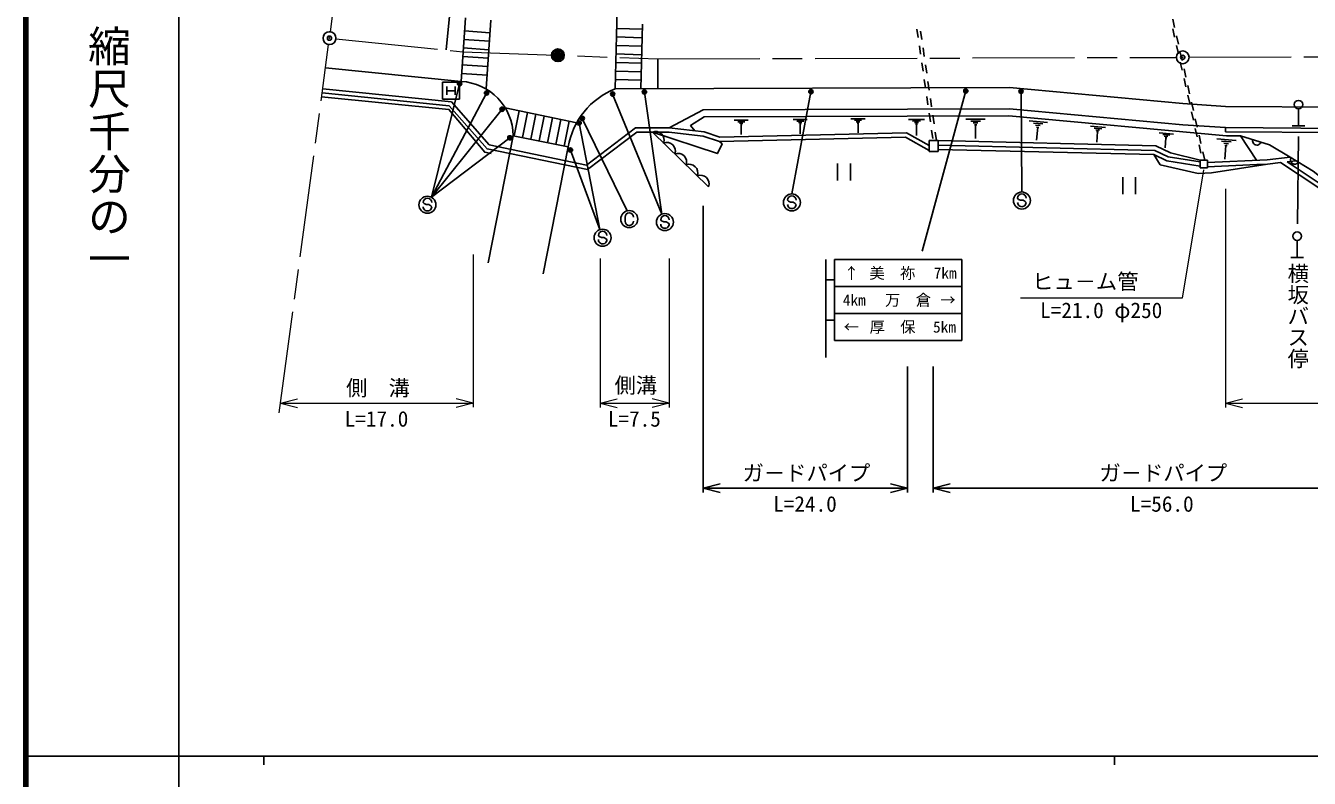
# Model space of a CAD drawing. Units: millimetres, scale not verified. Extents: x 40000 to 680000, y 20000 to 380000.
# Drawn here: x 40000 to 190885, y 202409 to 290902 of the extents above; entities that cross this region are included whole.
import ezdxf
from ezdxf.enums import TextEntityAlignment as Align

# ---------------------------------------------------------------- set-up
doc = ezdxf.new("R2010")
doc.units = ezdxf.units.MM
doc.header["$LTSCALE"] = 1000
doc.header["$PDMODE"] = 32
doc.header["$PDSIZE"] = 500
doc.linetypes.add('CHAIN', pattern=[18.5, 12, -1.5, 3.5, -1.5])
for name, color, linetype, lineweight in [('S-BGD', 7, 'Continuous', 25), ('S-BMK', 2, 'CHAIN', 13), ('S-BMK-SRVR', 3, 'Continuous', 25), ('S-STR-HTXT', 7, 'Continuous', 13), ('S-STR-STRC', 7, 'Continuous', 25), ('S-TTL', 2, 'Continuous', 140), ('S-TTL-BAND', 7, 'Continuous', 25)]:
    doc.layers.add(name, color=color, linetype=linetype, lineweight=lineweight)
doc.layers.add('S-OTRS', color=6, linetype='Continuous')
doc.styles.add('@ＭＳ ゴシック', font='')
doc.styles.add('ＭＳ ゴシック', font='')
doc.styles.get('@ＭＳ ゴシック').set_extended_font_data('@MS Gothic')
doc.styles.get('ＭＳ ゴシック').set_extended_font_data('MS Gothic')

msp = doc.modelspace()

# ---------------------------------------------------------------- linework, layer by layer
at = {"layer": 'S-BGD'}
for p, q in [((109544, 292891), (109288, 283474)), ((89407, 288044), (89811, 292024)), ((91690, 291833), (91170, 284347)), ((94676, 291530), (94116, 283460)), ((175054, 290689), (174834, 291664)), ((91582, 290280), (94575, 290072)), ((109481, 290571), (112480, 290489)), ((112496, 291063), (112290, 283484)), ((144757, 290501), (144900, 289512)), ((145340, 289268), (145196, 290258)), ((174834, 290529), (175055, 289554)), ((175495, 288738), (175275, 289714)), ((91444, 288285), (94436, 288077)), ((91513, 289282), (94506, 289075)), ((109427, 288571), (112426, 288490)), ((109454, 289571), (112453, 289490)), ((145044, 288522), (145188, 287532)), ((145627, 287289), (145484, 288278)), ((175275, 288579), (175496, 287603)), ((91374, 287287), (94367, 287079)), ((109400, 287572), (112399, 287490)), ((114290, 286990), (114301, 283490)), ((175937, 286788), (175716, 287763)), ((75248, 285962), (91170, 284347)), ((91236, 285292), (94229, 285084)), ((91305, 286290), (94298, 286082)), ((109345, 285572), (112344, 285491)), ((109373, 286572), (112372, 286491)), ((145331, 286543), (145475, 285553)), ((145915, 285309), (145771, 286299)), ((175716, 286628), (175937, 285653)), ((176378, 284837), (176157, 285812)), ((109318, 284573), (112317, 284491)), ((145619, 284563), (145762, 283574)), ((146202, 283330), (146058, 284320)), ((176158, 284677), (176378, 283702)), ((176819, 282886), (176599, 283861)), ((74849, 282987), (89793, 281473)), ((74916, 283483), (90039, 281951)), ((109288, 283474), (155633, 283618)), ((145906, 282584), (146050, 281595)), ((146489, 281351), (146346, 282341)), ((176599, 282727), (176820, 281751)), ((96378, 281224), (104775, 279495)), ((97414, 277948), (98019, 280886)), ((98393, 277746), (98999, 280684)), ((115648, 278894), (119641, 281006)), ((119641, 281006), (155641, 281118)), ((177260, 280935), (177040, 281911)), ((177040, 280776), (177261, 279800)), ((181025, 281416), (196025, 281313)), ((99373, 277544), (99978, 280483)), ((100352, 277343), (100958, 280281)), ((101332, 277141), (101937, 280079)), ((102311, 276939), (102916, 279878)), ((103291, 276737), (103896, 279676)), ((123276, 279773), (124939, 279779)), ((123693, 279609), (124524, 279612)), ((123901, 279443), (124316, 279445)), ((124005, 279277), (124213, 279278)), ((124109, 279278), (124114, 278114)), ((130210, 279854), (131873, 279860)), ((130627, 279689), (131458, 279692)), ((130835, 279524), (131251, 279525)), ((130939, 279358), (131147, 279359)), ((131043, 279358), (131048, 278195)), ((137003, 279943), (138665, 279949)), ((137419, 279779), (138250, 279782)), ((137627, 279613), (138043, 279615)), ((137732, 279447), (137940, 279448)), ((137836, 279448), (137840, 278284)), ((143758, 279877), (145639, 279884)), ((144229, 279691), (145169, 279694)), ((144465, 279504), (144935, 279505)), ((144583, 279316), (144818, 279317)), ((144700, 279316), (144705, 277999)), ((146193, 280605), (146337, 279615)), ((146776, 279372), (146633, 280361)), ((150517, 279912), (152780, 279920)), ((151083, 279687), (152215, 279692)), ((151367, 279462), (151933, 279464)), ((151509, 279236), (151792, 279237)), ((151651, 279237), (151657, 277653)), ((157939, 279704), (160112, 279512)), ((158463, 279439), (159550, 279343)), ((158716, 279198), (159259, 279149)), ((177702, 278985), (177481, 279960)), ((97313, 277969), (94345, 263006)), ((97313, 277969), (103778, 276637)), ((111674, 278882), (115648, 278894)), ((111843, 278382), (115619, 278394)), ((120267, 271966), (113663, 278388)), ((146481, 278626), (146624, 277636)), ((147064, 277392), (146920, 278382)), ((158832, 278968), (159104, 278944)), ((158968, 278956), (158834, 277435)), ((165157, 279075), (166937, 278917)), ((165586, 278857), (166476, 278779)), ((165793, 278660), (166238, 278620)), ((165888, 278472), (166111, 278452)), ((165999, 278462), (165889, 277216)), ((173241, 278302), (174922, 278154)), ((173647, 278097), (174487, 278023)), ((173842, 277910), (174262, 277873)), ((173932, 277733), (174142, 277714)), ((174037, 277724), (173933, 276547)), ((177481, 278825), (177702, 277850)), ((178143, 277034), (177922, 278009)), ((181032, 278916), (196001, 278813)), ((181032, 278916), (181034, 278416)), ((181034, 278416), (196029, 278313)), ((103778, 276637), (100819, 261722)), ((146207, 277401), (146194, 276108)), ((147259, 277390), (146207, 277401)), ((147246, 276098), (147259, 277390)), ((177923, 276874), (178143, 275899)), ((179996, 277610), (182302, 277406)), ((180552, 277329), (181705, 277227)), ((180820, 277073), (181396, 277022)), ((180944, 276829), (181232, 276804)), ((181088, 276816), (180945, 275202)), ((135439, 274713), (135439, 272713)), ((136939, 274713), (136939, 272713)), ((146194, 276108), (147246, 276098)), ((173358, 274527), (172619, 275742)), ((178046, 275083), (178933, 275083)), ((178046, 274196), (178046, 275083)), ((178584, 275083), (178364, 276059)), ((178933, 275083), (178933, 274196)), ((188283, 274902), (189306, 275022)), ((178933, 274196), (178046, 274196)), ((168956, 273083), (168956, 271083)), ((170456, 273083), (170456, 271083))]:
    msp.add_line(p, q, dxfattribs=at)
for points in [[(74786, 282516), (89751, 281051), (93957, 276021), (94718, 275857)], [(155633, 283618), (176023, 281751), (181025, 281416)], [(89793, 281473), (94230, 276421), (106037, 273979), (111843, 278382)], [(90039, 281951), (94495, 276877), (105916, 274515), (111674, 278882)], [(155641, 281118), (176031, 279251), (181032, 278916)], [(118670, 278537), (118147, 279151), (119762, 280187), (155560, 280318), (181148, 277961), (182809, 277950), (184695, 275073)], [(113663, 278388), (121302, 275870), (121870, 277000), (121536, 277286)], [(115619, 278394), (118612, 278041), (119634, 277920), (121536, 277286), (143407, 277792), (146195, 276237)], [(115648, 278894), (119744, 278411), (121611, 277788), (143531, 278295), (146201, 276806)], [(182809, 277950), (186186, 276903), (188620, 275445), (191321, 273782), (196790, 269522)], [(147248, 276335), (172619, 275742), (174151, 274999), (178046, 274398)], [(147253, 276835), (172739, 276239), (174301, 275482), (178046, 274904)], [(147259, 277390), (172846, 276779), (174549, 275945), (178046, 275083)], [(173358, 274527), (177837, 273518), (179396, 273611), (185979, 274631)], [(178933, 274809), (185938, 275129), (188620, 275445)], [(178933, 274309), (184718, 274573), (185979, 274631), (187515, 274811)], [(187515, 274811), (191869, 271921), (195772, 268559)], [(188283, 274902), (192171, 272321), (196099, 268937)]]:
    msp.add_lwpolyline(points, dxfattribs=at)
for centre, radius, start, end in [((90825, 277867), 6489, 0.8947, 86.94965), ((112612, 275156), 8958, 111.7799, 170.47985), ((114040, 277454), 1007, 339.63913, 111.96112), ((115361, 276170), 1007, 339.63913, 111.96112), ((184719, 277358), 500, 162.78393, 342.78393), ((116681, 274885), 1007, 339.63913, 111.96112), ((189154, 275116), 500, 148.37861, 328.37861), ((118002, 273601), 1007, 339.63913, 111.96112), ((119323, 272317), 1007, 339.63913, 111.96112)]:
    msp.add_arc(centre, radius, start, end, dxfattribs=at)
at = {"layer": 'S-BMK'}
for p, q in [((75811, 290176), (81636, 333701)), ((69816, 245374), (75612, 288690)), ((76458, 289357), (91366, 287845)), ((91366, 287845), (114290, 286990)), ((114290, 286990), (175257, 287179)), ((176757, 287184), (275646, 287491))]:
    msp.add_line(p, q, dxfattribs=at)
at = {"layer": 'S-BMK-SRVR'}
for centre, radius in [((75712, 289433), 750), ((102554, 287428), 750), ((102554, 287428), 600), ((102554, 287428), 450), ((102554, 287428), 300), ((102554, 287428), 150), ((102554, 287428), 20), ((176007, 287182), 750)]:
    msp.add_circle(centre, radius, dxfattribs=at)
for p in [(75712, 289433), (102554, 287428), (176007, 287182)]:
    msp.add_point(p, dxfattribs=at)
at = {"layer": 'S-OTRS'}
msp.add_point((75712, 289433), dxfattribs=at)
at = {"layer": 'S-STR-HTXT'}
for p, q in [((178438, 273938), (175920, 258857)), ((181032, 271710), (181032, 246026)), ((92584, 264013), (92584, 246030)), ((107515, 263522), (107515, 246026)), ((115648, 263522), (115648, 246026)), ((175920, 258857), (156920, 258857)), ((69971, 246526), (71971, 247026)), ((69971, 246526), (92584, 246526)), ((69971, 246526), (71971, 246026)), ((92584, 246526), (90584, 247026)), ((92584, 246526), (90584, 246026)), ((107515, 246526), (109515, 247026)), ((107515, 246526), (115648, 246526)), ((107515, 246526), (109515, 246026)), ((115648, 246526), (113648, 247026)), ((115648, 246526), (113648, 246026)), ((181032, 246526), (183032, 247026)), ((181032, 246526), (235546, 246526)), ((181032, 246526), (183032, 246026))]:
    msp.add_line(p, q, dxfattribs=at)
at = {"layer": 'S-STR-STRC'}
for p, q in [((88999, 284257), (88999, 282257)), ((90999, 284257), (88999, 284257)), ((89499, 283757), (89499, 282757)), ((90499, 283757), (90499, 282757)), ((90999, 282257), (90999, 284257)), ((88999, 282257), (90999, 282257)), ((89499, 283257), (90499, 283257)), ((132297, 283127), (130061, 271120)), ((150508, 283228), (145393, 264390)), ((156996, 283182), (157095, 271346)), ((189608, 281116), (189608, 279116)), ((105418, 279992), (110711, 269126)), ((188858, 279116), (190358, 279116)), ((189595, 277878), (189487, 267588)), ((86726, 270120), (86832, 269983)), ((129564, 270391), (129670, 270255)), ((129670, 270255), (129915, 270143)), ((129915, 270143), (130216, 270141)), ((130216, 270141), (130460, 270002)), ((156598, 270617), (156704, 270481)), ((156704, 270481), (156949, 270369)), ((156949, 270369), (157249, 270367)), ((157249, 270367), (157494, 270227)), ((157494, 270227), (157594, 270109)), ((86832, 269983), (87077, 269872)), ((87077, 269872), (87378, 269869)), ((87378, 269869), (87622, 269730)), ((87622, 269730), (87722, 269612)), ((119641, 269728), (119641, 236026)), ((130460, 270002), (130560, 269883)), ((110450, 268404), (110450, 267904)), ((114644, 268081), (114750, 267944)), ((114750, 267944), (114995, 267833)), ((114995, 267833), (115296, 267830)), ((115296, 267830), (115541, 267691)), ((115541, 267691), (115640, 267573)), ((107318, 266246), (107424, 266110)), ((107424, 266110), (107669, 265998)), ((107669, 265998), (107969, 265995)), ((107969, 265995), (108214, 265856)), ((108214, 265856), (108314, 265738)), ((189455, 265656), (189455, 263656)), ((134059, 263392), (134059, 251892)), ((135059, 263392), (150059, 263392)), ((135059, 263392), (135059, 253892)), ((150059, 263392), (150059, 253892)), ((188705, 263656), (190205, 263656)), ((134059, 261017), (135059, 261017)), ((135059, 260226), (150059, 260226)), ((135059, 257059), (150059, 257059)), ((134059, 256267), (135059, 256267)), ((150059, 253892), (135059, 253892)), ((143641, 250811), (143641, 236026)), ((146670, 250811), (146670, 236026)), ((119641, 236526), (121641, 237026)), ((143641, 236526), (141641, 237026)), ((146670, 236526), (148670, 237026)), ((119641, 236526), (143641, 236526)), ((119641, 236526), (121641, 236026)), ((143641, 236526), (141641, 236026)), ((146670, 236526), (200511, 236526)), ((146670, 236526), (148670, 236026))]:
    msp.add_line(p, q, dxfattribs=at)
for points in [[(96910, 277717), (87706, 270724), (91003, 284065)], [(94180, 282982), (87706, 270724), (95994, 281074)], [(112725, 283102), (114785, 268744), (108995, 282859)], [(105051, 279456), (107486, 266919), (104036, 276282)]]:
    msp.add_lwpolyline(points, dxfattribs=at)
for centre, radius in [((91003, 284065), 150), ((91003, 284065), 120), ((91003, 284065), 90), ((91003, 284065), 60), ((91003, 284065), 30), ((94180, 282982), 150), ((94180, 282982), 120), ((94180, 282982), 90), ((94180, 282982), 60), ((94180, 282982), 30), ((108995, 282859), 150), ((108995, 282859), 120), ((108995, 282859), 90), ((108995, 282859), 60), ((108995, 282859), 30), ((112725, 283102), 150), ((112725, 283102), 120), ((112725, 283102), 90), ((112725, 283102), 60), ((112725, 283102), 30), ((132297, 283127), 150), ((132297, 283127), 120), ((132297, 283127), 90), ((132297, 283127), 60), ((132297, 283127), 30), ((150508, 283228), 150), ((150508, 283228), 120), ((150508, 283228), 90), ((150508, 283228), 60), ((150508, 283228), 30), ((156996, 283182), 150), ((156996, 283182), 120), ((156996, 283182), 90), ((156996, 283182), 60), ((156996, 283182), 30), ((95994, 281074), 150), ((95994, 281074), 120), ((95994, 281074), 90), ((95994, 281074), 60), ((95994, 281074), 30), ((189608, 281616), 500), ((105051, 279456), 150), ((105051, 279456), 120), ((105051, 279456), 90), ((105051, 279456), 60), ((105051, 279456), 30), ((105418, 279992), 150), ((105418, 279992), 120), ((105418, 279992), 90), ((105418, 279992), 60), ((105418, 279992), 30), ((96910, 277717), 150), ((96910, 277717), 120), ((96910, 277717), 90), ((96910, 277717), 60), ((96910, 277717), 30), ((104036, 276282), 150), ((104036, 276282), 120), ((104036, 276282), 90), ((104036, 276282), 60), ((104036, 276282), 30), ((87223, 269848), 1000), ((130061, 270120), 1000), ((157095, 270346), 1000), ((110950, 268154), 1000), ((115141, 267809), 1000), ((107815, 265975), 1000), ((189455, 266156), 500)]:
    msp.add_circle(centre, radius, dxfattribs=at)
for centre, start, end in [((87226, 270116), 359.55488, 179.55488), ((130064, 270387), 359.55488, 179.55488), ((157094, 270113), 179.55488, 359.55488), ((157098, 270613), 359.55488, 179.55488), ((87222, 269616), 179.55488, 359.55488), ((110950, 268404), 0, 180), ((115144, 268077), 359.55488, 179.55488), ((130060, 269887), 179.55488, 359.55488), ((110950, 267904), 180, 0), ((115140, 267577), 179.55488, 359.55488), ((107814, 265742), 179.55488, 359.55488), ((107818, 266242), 359.55488, 179.55488)]:
    msp.add_arc(centre, 500, start, end, dxfattribs=at)
for p in [(91003, 284065), (91003, 284065), (94180, 282982), (94180, 282982), (108995, 282859), (108995, 282859), (112725, 283102), (112725, 283102), (132297, 283127), (132297, 283127), (150508, 283228), (150508, 283228), (156996, 283182), (156996, 283182), (95994, 281074), (95994, 281074), (105051, 279456), (105051, 279456), (105418, 279992), (105418, 279992), (96910, 277717), (96910, 277717), (104036, 276282), (104036, 276282)]:
    msp.add_point(p, dxfattribs=at)
at = {"layer": 'S-TTL'}
msp.add_line((40000, 380000), (40000, 20000), dxfattribs=at)
at = {"layer": 'S-TTL-BAND'}
for p, q in [((58000, 370000), (58000, 20000)), ((40000, 205000), (579000, 205000)), ((68000, 205000), (68000, 204000)), ((168000, 205000), (168000, 204000))]:
    msp.add_line(p, q, dxfattribs=at)

# ---------------------------------------------------------------- texts
at = {"layer": 'S-STR-HTXT', "style": 'ＭＳ ゴシック'}
msp.add_text('ヒュ－ム管', height=1833, dxfattribs=at).set_placement((158295, 259357), align=Align.BOTTOM_LEFT)
msp.add_text('L=21.0 φ250', height=1833, dxfattribs=at).set_placement((166420, 258357), align=Align.TOP_CENTER)
for s, p in [('側\u3000溝', (81410, 246842)), ('側溝', (111718, 247153))]:
    msp.add_text(s, height=1833, dxfattribs=at).set_placement(p, align=Align.BOTTOM_CENTER)
for s, p in [('L=17.0', (81236, 244672)), ('L=7.5', (111541, 244672))]:
    msp.add_text(s, height=1833, dxfattribs=at).set_placement(p, align=Align.MIDDLE_CENTER)
at = {"layer": 'S-STR-STRC', "style": 'ＭＳ ゴシック'}
for s, height, p in [('↑', 1320, (137059, 261809)), ('美\u3000祢', 1320, (141878, 261809)), ('万\u3000倉', 1320, (143721, 258642)), ('→', 1320, (148404, 258642)), ('←', 1320, (137059, 255476)), ('厚\u3000保', 1320, (141897, 255476)), ('L=24.0', 1833, (131600, 234672)), ('L=56.0', 1833, (173550, 234672))]:
    msp.add_text(s, height=height, dxfattribs=at).set_placement(p, align=Align.MIDDLE_CENTER)
at = {"layer": 'S-STR-STRC', "style": '@ＭＳ ゴシック'}
msp.add_text('横坂バス停', height=1833, rotation=270, dxfattribs=at).set_placement((188086, 256779), align=Align.BOTTOM_CENTER)
at = {"layer": 'S-STR-STRC', "style": 'ＭＳ ゴシック'}
for s, p in [('7km', (149424, 261809)), ('4km', (138747, 258642)), ('5km', (149347, 255476))]:
    msp.add_text(s, height=1320, dxfattribs=at).set_placement(p, align=Align.MIDDLE_RIGHT)
for p in [(131774, 236842), (173724, 236842)]:
    msp.add_text('ガ－ドパイプ', height=1833, dxfattribs=at).set_placement(p, align=Align.BOTTOM_CENTER)
at = {"layer": 'S-TTL-BAND', "style": '@ＭＳ ゴシック'}
msp.add_text('縮尺千分の一', height=3666, rotation=270, dxfattribs=at).set_placement((49777, 261030), align=Align.MIDDLE_RIGHT)

doc.saveas('drawing.dxf')
